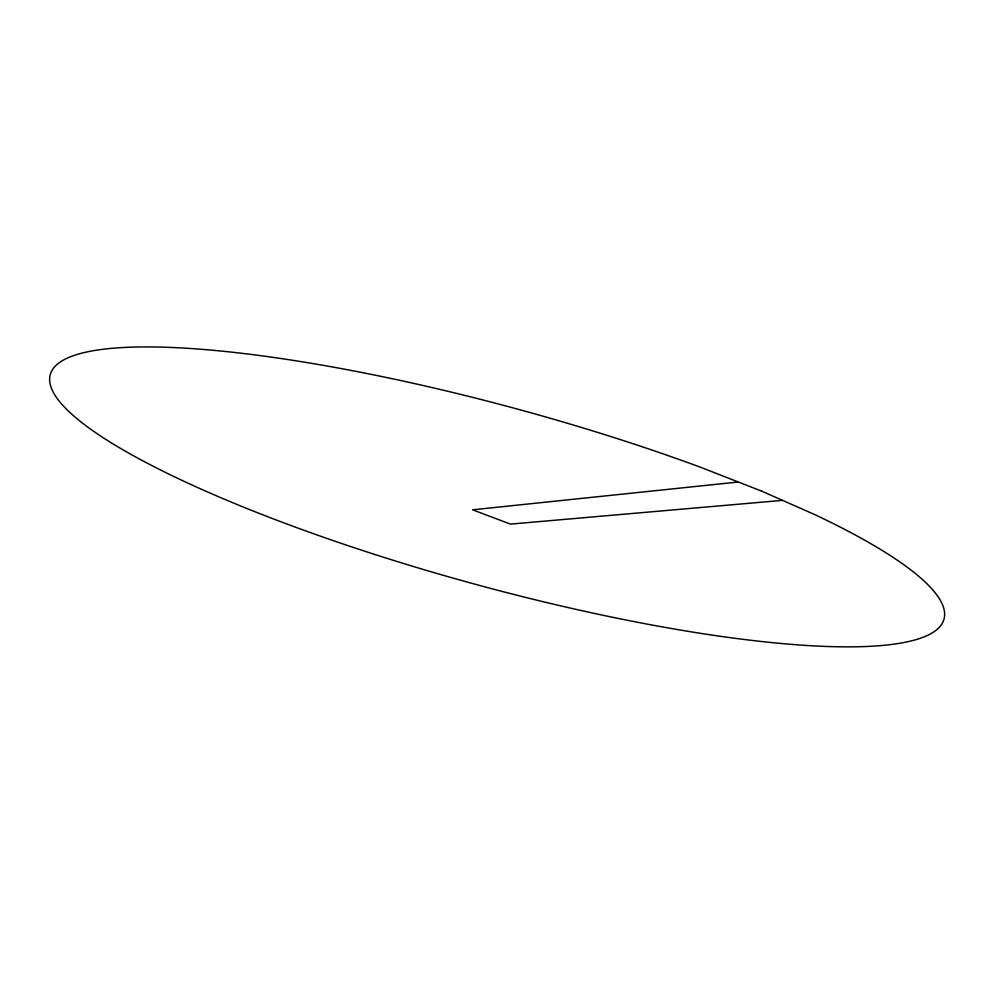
<?xml version="1.0" encoding="UTF-8"?>
<svg xmlns="http://www.w3.org/2000/svg" width="994" height="994" viewBox="0 0 994 994"><rect width="100%" height="100%" fill="white"/><g stroke="black" fill="none" stroke-linecap="round" stroke-linejoin="round"><path stroke-width="1.49" d="M738.293 482.003L472.585 509.81L510.494 524.111L782.551 500.367M761.677 491.135L700.049 467.056A463.303 90.056 15.3 0 0 50.272 374.564A463.303 90.056 15.3 0 0 655.866 625.723A463.303 90.056 15.3 0 0 815.54 514.954L761.677 491.135"/></g></svg>
